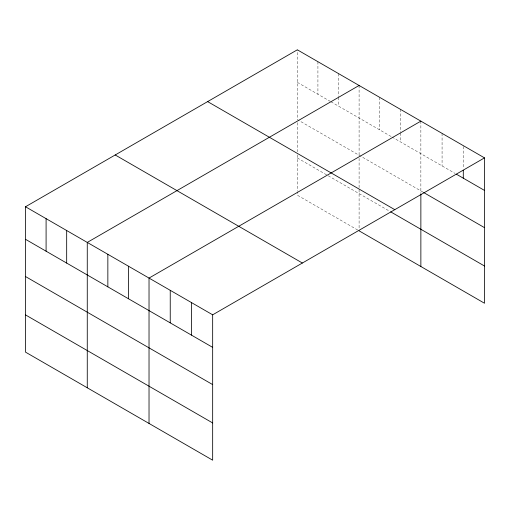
<?xml version="1.0" encoding="UTF-8"?>
<svg xmlns="http://www.w3.org/2000/svg" width="510" height="510" viewBox="0 0 510 510"><rect width="100%" height="100%" fill="white"/><g stroke="black" fill="none" stroke-linecap="round" stroke-linejoin="round"><path stroke-width="0.38" stroke-dasharray="2.55 1.91" d="M297.336 82.359L330.276 101.382M330.964 101.777L391.355 136.642M392.043 137.037L455.079 173.432M422.917 192.098L297.336 119.595L297.336 49.814M297.336 157.953L327.528 175.383M328.217 175.778L389.296 211.044M357.727 230.048L297.336 195.183L297.336 192.079M463.29 146.421L463.29 168.651M442.074 133.384L442.074 165.928M420.865 121.138L420.865 193.213M400.273 109.248L400.273 132.268M400.273 133.059L400.273 141.793M379.689 97.365L379.689 129.91M359.097 85.476L359.097 155.25M359.097 158.323L359.097 228.512M338.512 73.587L338.512 96.607M338.512 97.404L338.512 106.131M317.921 61.704L317.921 94.248M297.336 122.661L297.336 151.814M297.336 154.881L297.336 191.301"/><path stroke-width="0.76" d="M25.5 206.76L212.664 314.817L212.664 460.186L25.5 352.123L25.5 206.76L297.336 49.814L484.5 157.877L484.5 303.24L359.097 230.839M359.097 85.476L87.267 242.416L87.267 387.785M420.865 121.138L149.028 278.077L149.028 423.44M212.664 314.817L484.5 157.877M456.444 174.222L484.5 190.421M423.6 192.493L484.5 227.651M207.627 101.605L394.797 209.667M390.666 211.835L484.5 266.01M115.203 154.97L302.373 263.026M25.5 239.305L212.664 347.361M25.5 276.535L212.664 384.591M25.5 314.893L212.664 422.949M463.29 170.238L463.29 178.175M420.865 193.978L420.865 266.5M191.454 302.57L191.454 335.115M170.238 290.324L170.238 322.868M128.443 266.195L128.443 298.739M107.852 254.305L107.852 286.849M66.676 230.533L66.676 263.077M46.091 218.643L46.091 251.188"/></g></svg>
